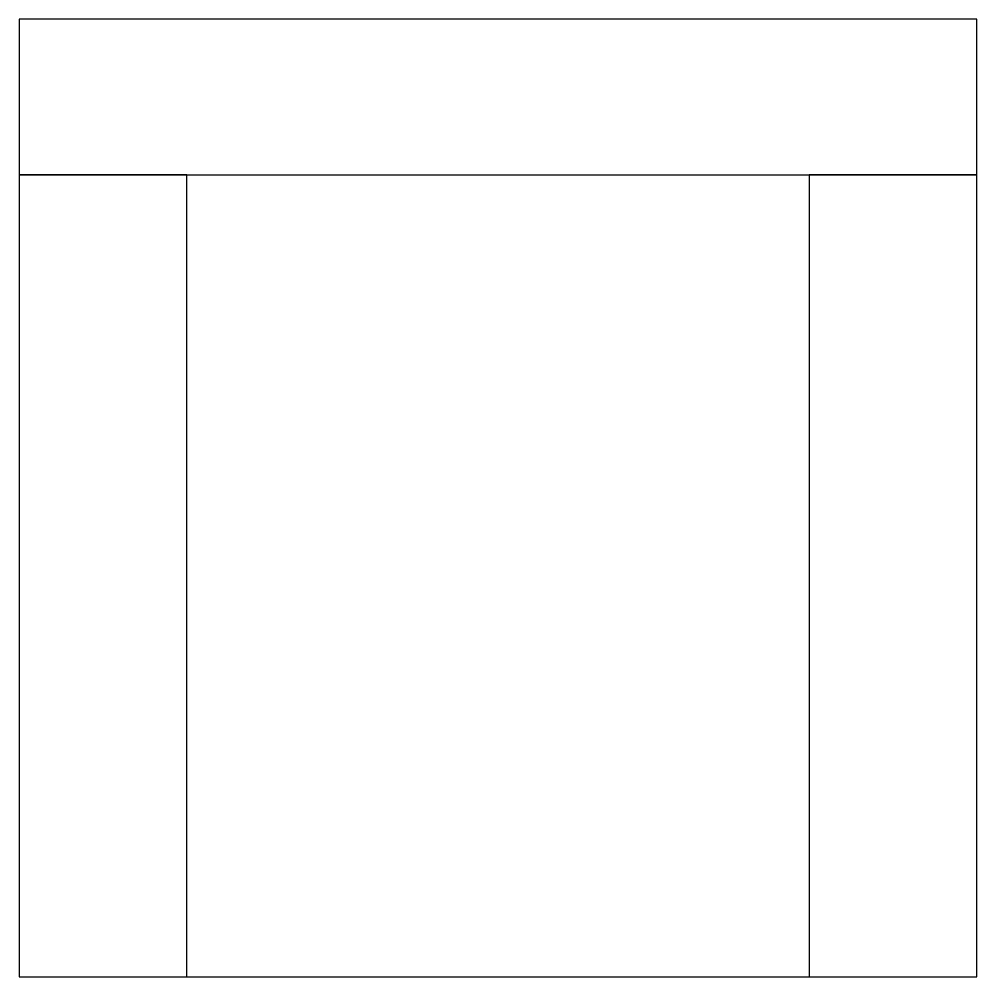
# Model space of a CAD drawing. Header units: metres. Extents: x -0.4 to 0.4, y -0.4 to 0.4.
import ezdxf

# ---------------------------------------------------------------- set-up
doc = ezdxf.new("R2010")
doc.units = ezdxf.units.M
doc.layers.add('XARCH-PLAN', color=2, linetype='Continuous')

# ---------------------------------------------------------------- blocks, each defined once
blk = doc.blocks.new('XA-Armchair')
for points in [[(-0.4, -0.4), (0.4, -0.4), (0.4, 0.4), (-0.4, 0.4)], [(-0.4, 0.27), (0.4, 0.27), (0.4, 0.4), (-0.4, 0.4)], [(-0.4, -0.4), (-0.26, -0.4), (-0.26, 0.27), (-0.4, 0.27)], [(0.26, -0.4), (0.4, -0.4), (0.4, 0.27), (0.26, 0.27)]]:
    blk.add_lwpolyline(points, close=True)

msp = doc.modelspace()

# ---------------------------------------------------------------- block references
at = {"layer": 'XARCH-PLAN'}
msp.add_blockref('XA-Armchair', (0, 0), dxfattribs=at)

doc.saveas('drawing.dxf')
